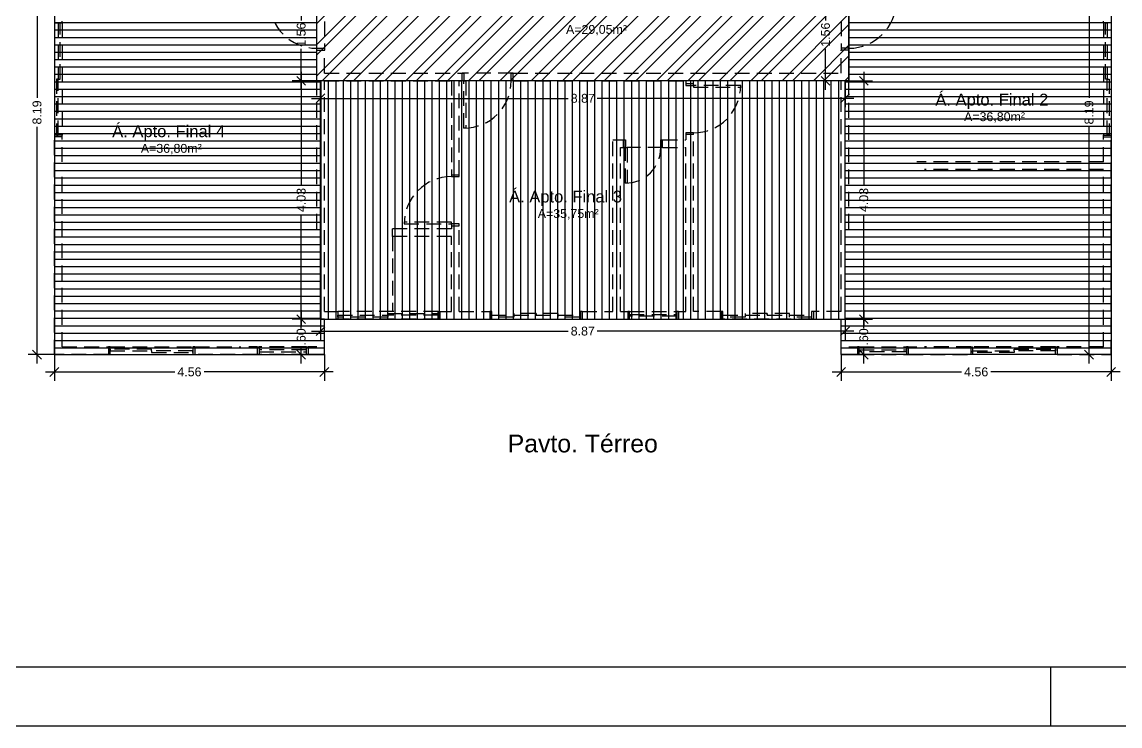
# Model space of a CAD drawing. Extents: x -120 to 1117, y 5 to 675.
# Drawn here: x 18.2 to 36.77, y 5 to 16.9 of the extents above; entities that cross this region are included whole.
import ezdxf
from ezdxf.enums import TextEntityAlignment as Align

# ---------------------------------------------------------------- set-up
doc = ezdxf.new("R2010")
doc.units = 0
doc.header["$MEASUREMENT"] = 0
doc.linetypes.add('HIDDEN', pattern=[0.375, 0.25, -0.125])
doc.layers.get('0').update_dxf_attribs({"linetype": 'CONTINUOUS'})
doc.layers.get('DEFPOINTS').update_dxf_attribs({"linetype": 'CONTINUOUS'})
for name, color, linetype in [('carimbo', 4, 'CONTINUOUS'), ('cota', 1, 'CONTINUOUS'), ('LINVISTA', 4, 'CONTINUOUS'), ('parede', 2, 'CONTINUOUS'), ('projecao', 4, 'HIDDEN'), ('texto', 7, 'CONTINUOUS')]:
    doc.layers.add(name, color=color, linetype=linetype)
doc.styles.get("Standard").update_dxf_attribs({"font": 'arial.ttf'})
doc.dimstyles.new('cotass', dxfattribs={"dimtxt": 0.15, "dimasz": 0.15, "dimexe": 0.15, "dimexo": 0, "dimgap": 0.05, "dimtad": 0, "dimzin": 4, "dimdsep": 46, "dimtxsty": 'Standard', "dimblk": 'OBLIQUE', "dimcen": 0, "dimdle": 0.15, "dimclrd": 256, "dimclrt": 4, "dimadec": 0, "dimazin": 1, "dimtfac": 1, "dimtix": 1, "dimtofl": 0, "dimtmove": 0, "dimatfit": 3, "dimldrblk": 'OPEN30', "dimfxl": 0, "dimtolj": 1, "dimtzin": 0, "dimlwd": -1, "dimarcsym": 0})

# ---------------------------------------------------------------- blocks, each defined once
blk = doc.blocks.new('A1')
blk.add_line((306, 10), (306, 0))
blk.add_lwpolyline([(841, 0), (0, 0), (0, 594), (841, 594)], close=True)
at = {"color": 2}
blk.add_lwpolyline([(831, 10), (831, 584), (30, 584), (30, 10), (831, 10)], dxfattribs=at)
blk = doc.blocks.new('_Oblique')
at = {"color": 0, "linetype": 'ByBlock', "lineweight": -2}
blk.add_line((-0.5, -0.5), (0.5, 0.5), dxfattribs=at)
blk = doc.blocks.new('*D1019')
at = {"layer": 'cota', "transparency": 16777216}
for p, q in [((36.251, 19.619), (36.251, 15.619)), ((36.251, 11.129), (36.251, 15.129))]:
    blk.add_line(p, q, dxfattribs=at)
at = {"layer": 'cota', "color": 0, "lineweight": -2, "transparency": 16777216}
for p, q in [((36.624, 19.469), (36.101, 19.469)), ((36.624, 11.279), (36.101, 11.279))]:
    blk.add_line(p, q, dxfattribs=at)
at = {"layer": 'DEFPOINTS', "color": 0, "transparency": 16777216}
for p in [(36.624, 19.469), (36.251, 11.279), (36.624, 11.279)]:
    blk.add_point(p, dxfattribs=at)
at = {"layer": 'cota', "transparency": 16777216, "xscale": 0.15, "yscale": 0.15, "zscale": 0.15}
for p, rotation in [((36.251, 19.469), 90), ((36.251, 11.279), 270)]:
    blk.add_blockref('_Oblique', p, dxfattribs=dict(at, rotation=rotation))
at = {"layer": 'cota', "color": 4, "transparency": 16777216, "insert": (36.251, 15.374), "char_height": 0.15, "attachment_point": 5, "rotation": 90}
blk.add_mtext('\\A1;8.19', dxfattribs=at)
blk = doc.blocks.new('_Open30')
at = {"color": 0, "linetype": 'ByBlock', "lineweight": -2}
for p, q in [((-1, 0.27), (0, 0)), ((0, 0), (-1, -0.27)), ((0, 0), (-1, 0))]:
    blk.add_line(p, q, dxfattribs=at)
blk = doc.blocks.new('*D1020')
at = {"layer": 'cota', "color": 0, "lineweight": -2, "transparency": 16777216}
for p, q in [((32.059, 11.279), (32.059, 10.837)), ((36.624, 11.279), (36.624, 10.837))]:
    blk.add_line(p, q, dxfattribs=at)
at = {"layer": 'cota', "transparency": 16777216}
for p, q in [((31.909, 10.987), (34.094, 10.987)), ((36.774, 10.987), (34.59, 10.987))]:
    blk.add_line(p, q, dxfattribs=at)
at = {"layer": 'DEFPOINTS', "color": 0, "transparency": 16777216}
for p in [(32.059, 11.279), (36.624, 11.279), (36.624, 10.987)]:
    blk.add_point(p, dxfattribs=at)
at = {"layer": 'cota', "transparency": 16777216, "xscale": 0.15, "yscale": 0.15, "zscale": 0.15, "rotation": 180}
blk.add_blockref('_Oblique', (32.059, 10.987), dxfattribs=at)
at = {"layer": 'cota', "transparency": 16777216, "xscale": 0.15, "yscale": 0.15, "zscale": 0.15}
blk.add_blockref('_Oblique', (36.624, 10.987), dxfattribs=at)
at = {"layer": 'cota', "color": 4, "transparency": 16777216, "insert": (34.342, 10.987), "char_height": 0.15, "attachment_point": 5}
blk.add_mtext('\\A1;4.56', dxfattribs=at)
blk = doc.blocks.new('*D1021')
at = {"layer": 'cota', "transparency": 16777216}
for p, q in [((32.441, 12.029), (32.441, 11.76)), ((32.441, 11.129), (32.441, 11.398))]:
    blk.add_line(p, q, dxfattribs=at)
at = {"layer": 'cota', "color": 0, "lineweight": -2, "transparency": 16777216}
for p, q in [((32.059, 11.879), (32.591, 11.879)), ((32.059, 11.279), (32.591, 11.279))]:
    blk.add_line(p, q, dxfattribs=at)
at = {"layer": 'DEFPOINTS', "color": 0, "transparency": 16777216}
for p in [(32.059, 11.879), (32.441, 11.879), (32.059, 11.279)]:
    blk.add_point(p, dxfattribs=at)
at = {"layer": 'cota', "transparency": 16777216, "xscale": 0.15, "yscale": 0.15, "zscale": 0.15}
for p, rotation in [((32.441, 11.879), 90), ((32.441, 11.279), 270)]:
    blk.add_blockref('_Oblique', p, dxfattribs=dict(at, rotation=rotation))
at = {"layer": 'cota', "color": 4, "transparency": 16777216, "insert": (32.441, 11.579), "char_height": 0.15, "attachment_point": 5, "rotation": 90}
blk.add_mtext('\\A1;.60', dxfattribs=at)
blk = doc.blocks.new('*D1022')
at = {"layer": 'cota', "transparency": 16777216}
for p, q in [((32.441, 16.059), (32.441, 14.142)), ((32.441, 11.729), (32.441, 13.646))]:
    blk.add_line(p, q, dxfattribs=at)
at = {"layer": 'cota', "color": 0, "lineweight": -2, "transparency": 16777216}
for p, q in [((32.124, 15.909), (32.591, 15.909)), ((32.124, 11.879), (32.591, 11.879))]:
    blk.add_line(p, q, dxfattribs=at)
at = {"layer": 'DEFPOINTS', "color": 0, "transparency": 16777216}
for p in [(32.124, 15.909), (32.441, 15.909), (32.124, 11.879)]:
    blk.add_point(p, dxfattribs=at)
at = {"layer": 'cota', "transparency": 16777216, "xscale": 0.15, "yscale": 0.15, "zscale": 0.15}
for p, rotation in [((32.441, 15.909), 90), ((32.441, 11.879), 270)]:
    blk.add_blockref('_Oblique', p, dxfattribs=dict(at, rotation=rotation))
at = {"layer": 'cota', "color": 4, "transparency": 16777216, "insert": (32.441, 13.894), "char_height": 0.15, "attachment_point": 5, "rotation": 90}
blk.add_mtext('\\A1;4.03', dxfattribs=at)
blk = doc.blocks.new('*D1023')
at = {"layer": 'cota', "color": 0, "lineweight": -2, "transparency": 16777216}
for p, q in [((23.254, 11.879), (23.254, 11.527)), ((32.124, 11.879), (32.124, 11.527))]:
    blk.add_line(p, q, dxfattribs=at)
at = {"layer": 'cota', "transparency": 16777216}
for p, q in [((23.104, 11.677), (27.444, 11.677)), ((32.274, 11.677), (27.934, 11.677))]:
    blk.add_line(p, q, dxfattribs=at)
at = {"layer": 'DEFPOINTS', "color": 0, "transparency": 16777216}
for p in [(23.254, 11.879), (32.124, 11.879), (23.254, 11.677)]:
    blk.add_point(p, dxfattribs=at)
at = {"layer": 'cota', "transparency": 16777216, "xscale": 0.15, "yscale": 0.15, "zscale": 0.15, "rotation": 180}
blk.add_blockref('_Oblique', (23.254, 11.677), dxfattribs=at)
at = {"layer": 'cota', "transparency": 16777216, "xscale": 0.15, "yscale": 0.15, "zscale": 0.15}
blk.add_blockref('_Oblique', (32.124, 11.677), dxfattribs=at)
at = {"layer": 'cota', "color": 4, "transparency": 16777216, "insert": (27.689, 11.677), "char_height": 0.15, "attachment_point": 5}
blk.add_mtext('\\A1;8.87', dxfattribs=at)
blk = doc.blocks.new('*D1024')
at = {"layer": 'cota', "transparency": 16777216}
for p, q in [((22.927, 12.029), (22.927, 11.76)), ((22.927, 11.129), (22.927, 11.398))]:
    blk.add_line(p, q, dxfattribs=at)
at = {"layer": 'cota', "color": 0, "lineweight": -2, "transparency": 16777216}
for p, q in [((23.319, 11.879), (22.777, 11.879)), ((23.319, 11.279), (22.777, 11.279))]:
    blk.add_line(p, q, dxfattribs=at)
at = {"layer": 'DEFPOINTS', "color": 0, "transparency": 16777216}
for p in [(22.927, 11.879), (23.319, 11.879), (23.319, 11.279)]:
    blk.add_point(p, dxfattribs=at)
at = {"layer": 'cota', "transparency": 16777216, "xscale": 0.15, "yscale": 0.15, "zscale": 0.15}
for p, rotation in [((22.927, 11.879), 90), ((22.927, 11.279), 270)]:
    blk.add_blockref('_Oblique', p, dxfattribs=dict(at, rotation=rotation))
at = {"layer": 'cota', "color": 4, "transparency": 16777216, "insert": (22.927, 11.579), "char_height": 0.15, "attachment_point": 5, "rotation": 90}
blk.add_mtext('\\A1;.60', dxfattribs=at)
blk = doc.blocks.new('*D1025')
at = {"layer": 'cota', "transparency": 16777216}
for p, q in [((22.927, 16.059), (22.927, 14.142)), ((22.927, 11.729), (22.927, 13.646))]:
    blk.add_line(p, q, dxfattribs=at)
at = {"layer": 'cota', "color": 0, "lineweight": -2, "transparency": 16777216}
for p, q in [((23.254, 15.909), (22.777, 15.909)), ((23.254, 11.879), (22.777, 11.879))]:
    blk.add_line(p, q, dxfattribs=at)
at = {"layer": 'DEFPOINTS', "color": 0, "transparency": 16777216}
for p in [(22.927, 15.909), (23.254, 15.909), (23.254, 11.879)]:
    blk.add_point(p, dxfattribs=at)
at = {"layer": 'cota', "transparency": 16777216, "xscale": 0.15, "yscale": 0.15, "zscale": 0.15}
for p, rotation in [((22.927, 15.909), 90), ((22.927, 11.879), 270)]:
    blk.add_blockref('_Oblique', p, dxfattribs=dict(at, rotation=rotation))
at = {"layer": 'cota', "color": 4, "transparency": 16777216, "insert": (22.927, 13.894), "char_height": 0.15, "attachment_point": 5, "rotation": 90}
blk.add_mtext('\\A1;4.03', dxfattribs=at)
blk = doc.blocks.new('*D1026')
at = {"layer": 'cota', "color": 0, "lineweight": -2, "transparency": 16777216}
for p, q in [((18.754, 11.279), (18.754, 10.837)), ((23.319, 11.279), (23.319, 10.837))]:
    blk.add_line(p, q, dxfattribs=at)
at = {"layer": 'cota', "transparency": 16777216}
for p, q in [((18.604, 10.987), (20.789, 10.987)), ((23.469, 10.987), (21.285, 10.987))]:
    blk.add_line(p, q, dxfattribs=at)
at = {"layer": 'DEFPOINTS', "color": 0, "transparency": 16777216}
for p in [(18.754, 11.279), (23.319, 11.279), (23.319, 10.987)]:
    blk.add_point(p, dxfattribs=at)
at = {"layer": 'cota', "transparency": 16777216, "xscale": 0.15, "yscale": 0.15, "zscale": 0.15, "rotation": 180}
blk.add_blockref('_Oblique', (18.754, 10.987), dxfattribs=at)
at = {"layer": 'cota', "transparency": 16777216, "xscale": 0.15, "yscale": 0.15, "zscale": 0.15}
blk.add_blockref('_Oblique', (23.319, 10.987), dxfattribs=at)
at = {"layer": 'cota', "color": 4, "transparency": 16777216, "insert": (21.037, 10.987), "char_height": 0.15, "attachment_point": 5}
blk.add_mtext('\\A1;4.56', dxfattribs=at)
blk = doc.blocks.new('*D1027')
at = {"layer": 'cota', "transparency": 16777216}
for p, q in [((18.46, 19.619), (18.46, 15.619)), ((18.46, 11.129), (18.46, 15.129))]:
    blk.add_line(p, q, dxfattribs=at)
at = {"layer": 'cota', "color": 0, "lineweight": -2, "transparency": 16777216}
for p, q in [((18.754, 19.469), (18.31, 19.469)), ((18.754, 11.279), (18.31, 11.279))]:
    blk.add_line(p, q, dxfattribs=at)
at = {"layer": 'DEFPOINTS', "color": 0, "transparency": 16777216}
for p in [(18.46, 19.469), (18.754, 19.469), (18.754, 11.279)]:
    blk.add_point(p, dxfattribs=at)
at = {"layer": 'cota', "transparency": 16777216, "xscale": 0.15, "yscale": 0.15, "zscale": 0.15}
for p, rotation in [((18.46, 19.469), 90), ((18.46, 11.279), 270)]:
    blk.add_blockref('_Oblique', p, dxfattribs=dict(at, rotation=rotation))
at = {"layer": 'cota', "color": 4, "transparency": 16777216, "insert": (18.46, 15.374), "char_height": 0.15, "attachment_point": 5, "rotation": 90}
blk.add_mtext('\\A1;8.19', dxfattribs=at)
blk = doc.blocks.new('*D1028')
at = {"layer": 'cota', "color": 0, "lineweight": -2, "transparency": 16777216}
for p, q in [((23.254, 15.909), (23.254, 15.462)), ((32.124, 15.909), (32.124, 15.462))]:
    blk.add_line(p, q, dxfattribs=at)
at = {"layer": 'cota', "transparency": 16777216}
for p, q in [((23.104, 15.612), (27.444, 15.612)), ((32.274, 15.612), (27.934, 15.612))]:
    blk.add_line(p, q, dxfattribs=at)
at = {"layer": 'DEFPOINTS', "color": 0, "transparency": 16777216}
for p in [(23.254, 15.909), (32.124, 15.909), (23.254, 15.612)]:
    blk.add_point(p, dxfattribs=at)
at = {"layer": 'cota', "transparency": 16777216, "xscale": 0.15, "yscale": 0.15, "zscale": 0.15, "rotation": 180}
blk.add_blockref('_Oblique', (23.254, 15.612), dxfattribs=at)
at = {"layer": 'cota', "transparency": 16777216, "xscale": 0.15, "yscale": 0.15, "zscale": 0.15}
blk.add_blockref('_Oblique', (32.124, 15.612), dxfattribs=at)
at = {"layer": 'cota', "color": 4, "transparency": 16777216, "insert": (27.689, 15.612), "char_height": 0.15, "attachment_point": 5}
blk.add_mtext('\\A1;8.87', dxfattribs=at)
blk = doc.blocks.new('*D1029')
at = {"layer": 'cota', "color": 0, "lineweight": -2, "transparency": 16777216}
for p, q in [((32.189, 17.469), (31.644, 17.469)), ((32.189, 15.909), (31.644, 15.909))]:
    blk.add_line(p, q, dxfattribs=at)
at = {"layer": 'cota', "transparency": 16777216}
for p, q in [((31.794, 17.619), (31.794, 16.926)), ((31.794, 15.759), (31.794, 16.451))]:
    blk.add_line(p, q, dxfattribs=at)
at = {"layer": 'DEFPOINTS', "color": 0, "transparency": 16777216}
for p in [(31.794, 17.469), (32.189, 17.469), (32.189, 15.909)]:
    blk.add_point(p, dxfattribs=at)
at = {"layer": 'cota', "transparency": 16777216, "xscale": 0.15, "yscale": 0.15, "zscale": 0.15}
for p, rotation in [((31.794, 17.469), 90), ((31.794, 15.909), 270)]:
    blk.add_blockref('_Oblique', p, dxfattribs=dict(at, rotation=rotation))
at = {"layer": 'cota', "color": 4, "transparency": 16777216, "insert": (31.794, 16.689), "char_height": 0.15, "attachment_point": 5, "rotation": 90}
blk.add_mtext('\\A1;1.56', dxfattribs=at)
blk = doc.blocks.new('*D1033')
at = {"layer": 'cota', "color": 0, "lineweight": -2, "transparency": 16777216}
for p, q in [((23.189, 17.469), (22.777, 17.469)), ((23.189, 15.909), (22.777, 15.909))]:
    blk.add_line(p, q, dxfattribs=at)
at = {"layer": 'cota', "transparency": 16777216}
for p, q in [((22.927, 17.619), (22.927, 16.926)), ((22.927, 15.759), (22.927, 16.451))]:
    blk.add_line(p, q, dxfattribs=at)
at = {"layer": 'DEFPOINTS', "color": 0, "transparency": 16777216}
for p in [(23.189, 17.469), (22.927, 15.909), (23.189, 15.909)]:
    blk.add_point(p, dxfattribs=at)
at = {"layer": 'cota', "transparency": 16777216, "xscale": 0.15, "yscale": 0.15, "zscale": 0.15}
for p, rotation in [((22.927, 17.469), 90), ((22.927, 15.909), 270)]:
    blk.add_blockref('_Oblique', p, dxfattribs=dict(at, rotation=rotation))
at = {"layer": 'cota', "color": 4, "transparency": 16777216, "insert": (22.927, 16.689), "char_height": 0.15, "attachment_point": 5, "rotation": 90}
blk.add_mtext('\\A1;1.56', dxfattribs=at)

msp = doc.modelspace()

# ---------------------------------------------------------------- hatches: boundary and pattern name
at = {"layer": 'LINVISTA'}
h = msp.add_hatch(dxfattribs=at)
h.set_pattern_fill('ANSI32', color=253, style=0)
h.set_pattern_definition([(45, (-1e-13, 64.4), (-0.265165, 0.265165), []), (45, (0.17678, 64.4), (-0.265165, 0.265165), [])])
h.paths.add_polyline_path([(18.754, 24.229), (24.444, 24.229), (24.444, 24.099), (26.494, 24.099), (26.494, 21.899), (28.884, 21.899), (28.884, 26.359), (18.754, 26.359)])
h.paths.add_polyline_path([(29.384, 17.469), (32.189, 17.469), (32.189, 15.909), (23.189, 15.909), (23.189, 17.469), (25.994, 17.469), (25.994, 21.899), (29.384, 21.899)])
h = msp.add_hatch(dxfattribs=at)
h.set_pattern_fill('ANSI31', color=253, angle=135, style=0)
h.set_pattern_definition([(180, (133.51654, -56.98141), (-3e-17, -0.125), [])])
h.paths.add_polyline_path([(18.754, 11.279), (23.189, 11.279), (23.319, 11.279), (23.319, 11.879), (23.254, 11.879), (23.254, 15.909), (23.189, 15.909), (23.189, 17.469), (23.254, 17.469), (23.254, 19.469), (18.754, 19.469)])
h = msp.add_hatch(dxfattribs=at)
h.set_pattern_fill('ANSI31', color=253, angle=135, style=0)
h.set_pattern_definition([(7e-15, (-78.13797, -56.98141), (3e-17, -0.125), [])])
h.paths.add_polyline_path([(36.624, 11.279), (32.189, 11.279), (32.059, 11.279), (32.059, 11.879), (32.124, 11.879), (32.124, 15.909), (32.189, 15.909), (32.189, 17.469), (32.124, 17.469), (32.124, 19.469), (36.624, 19.469)])
h = msp.add_hatch(dxfattribs=at)
h.set_pattern_fill('ANSI31', color=253, angle=45, style=0)
h.set_pattern_definition([(90, (133.51654, -56.98141), (-0.125, 3e-17), [])])
h.paths.add_polyline_path([(23.254, 11.879), (32.124, 11.879), (32.124, 15.909), (23.254, 15.909)])

# ---------------------------------------------------------------- linework, layer by layer
at = {"layer": 'parede'}
msp.add_lwpolyline([(29.384, 17.469), (32.189, 17.469), (32.189, 15.909), (23.189, 15.909), (23.189, 17.469), (25.994, 17.469), (25.994, 21.899), (29.384, 21.899), (29.384, 17.469)], dxfattribs=at)
for points in [[(18.754, 11.279), (23.189, 11.279), (23.319, 11.279), (23.319, 11.879), (23.254, 11.879), (23.254, 15.909), (23.189, 15.909), (23.189, 17.469), (23.254, 17.469), (23.254, 19.469), (18.754, 19.469)], [(36.624, 11.279), (32.189, 11.279), (32.059, 11.279), (32.059, 11.879), (32.124, 11.879), (32.124, 15.909), (32.189, 15.909), (32.189, 17.469), (32.124, 17.469), (32.124, 19.469), (36.624, 19.469)], [(23.254, 11.879), (32.124, 11.879), (32.124, 15.909), (23.254, 15.909)]]:
    msp.add_lwpolyline(points, close=True, dxfattribs=at)
at = {"layer": 'projecao'}
for p, q in [((23.319, 17.289), (23.319, 16.429)), ((32.059, 17.289), (32.059, 16.429)), ((18.754, 16.889), (18.754, 14.989)), ((18.884, 16.889), (18.884, 14.989)), ((36.494, 16.889), (36.494, 14.989)), ((36.624, 16.889), (36.624, 14.989)), ((23.189, 13.409), (23.189, 16.429)), ((23.189, 16.429), (23.319, 16.429)), ((23.319, 16.039), (23.319, 16.429)), ((32.059, 16.039), (32.059, 16.429)), ((32.189, 16.429), (32.059, 16.429)), ((32.189, 13.409), (32.189, 16.429)), ((23.319, 16.039), (25.649, 16.039)), ((25.649, 15.909), (25.649, 16.039)), ((26.509, 16.039), (25.649, 16.039)), ((26.509, 16.039), (32.059, 16.039)), ((26.509, 15.909), (26.509, 16.039)), ((23.319, 15.909), (25.469, 15.909)), ((23.319, 12.009), (23.319, 15.909)), ((25.469, 15.909), (25.469, 14.319)), ((25.599, 15.909), (25.649, 15.909)), ((25.599, 14.319), (25.599, 15.909)), ((26.509, 15.909), (29.429, 15.909)), ((29.429, 15.909), (29.429, 15.859)), ((29.559, 15.859), (29.429, 15.859)), ((32.059, 15.909), (29.559, 15.909)), ((29.559, 15.859), (29.559, 15.909)), ((32.059, 12.009), (32.059, 15.909)), ((32.059, 12.009), (32.059, 15.909)), ((18.754, 11.279), (18.754, 14.959)), ((18.884, 14.959), (18.754, 14.959)), ((18.884, 14.539), (18.884, 14.959)), ((28.199, 12.009), (28.199, 14.909)), ((28.199, 14.909), (28.379, 14.909)), ((28.379, 14.779), (28.379, 14.909)), ((29.039, 14.909), (29.429, 14.909)), ((29.039, 14.779), (29.039, 14.909)), ((29.429, 14.999), (29.429, 14.909)), ((29.559, 14.999), (29.429, 14.999)), ((29.559, 12.009), (29.559, 14.999)), ((36.494, 14.539), (36.494, 14.959)), ((36.494, 14.959), (36.624, 14.959)), ((36.624, 11.279), (36.624, 14.959)), ((28.329, 12.009), (28.329, 14.779)), ((28.329, 14.779), (28.379, 14.779)), ((29.039, 14.779), (28.439, 14.779)), ((29.039, 14.779), (29.429, 14.779)), ((29.429, 12.009), (29.429, 14.779)), ((36.494, 14.539), (33.339, 14.539)), ((18.884, 11.409), (18.884, 14.409)), ((25.469, 14.319), (25.599, 14.319)), ((36.494, 14.409), (33.469, 14.409)), ((36.494, 11.409), (36.494, 14.409)), ((25.469, 13.409), (24.469, 13.409)), ((24.469, 13.279), (24.469, 13.409)), ((25.469, 13.459), (25.469, 13.409)), ((25.469, 13.459), (25.599, 13.459)), ((25.599, 12.009), (25.599, 13.459)), ((25.469, 13.279), (24.469, 13.279)), ((24.469, 13.279), (24.469, 12.009)), ((25.469, 12.009), (25.469, 13.279)), ((23.319, 12.009), (23.514, 12.009)), ((23.514, 12.009), (23.514, 11.879)), ((25.244, 12.009), (23.544, 12.009)), ((25.274, 12.009), (25.469, 12.009)), ((25.274, 12.009), (25.274, 11.879)), ((25.599, 12.009), (26.119, 12.009)), ((26.119, 12.009), (26.119, 11.879)), ((27.679, 12.009), (28.199, 12.009)), ((27.679, 12.009), (27.679, 11.879)), ((28.329, 12.009), (28.449, 12.009)), ((28.449, 12.009), (28.449, 11.879)), ((28.479, 12.009), (29.279, 12.009)), ((29.309, 12.009), (29.429, 12.009)), ((29.309, 12.009), (29.309, 11.879)), ((30.029, 12.009), (29.559, 12.009)), ((30.029, 12.009), (30.029, 11.879)), ((32.059, 12.009), (31.589, 12.009)), ((31.589, 12.009), (31.589, 11.879)), ((23.319, 11.279), (23.319, 11.879)), ((23.319, 11.879), (23.514, 11.879)), ((25.244, 11.879), (23.544, 11.879)), ((25.274, 11.879), (26.119, 11.879)), ((26.119, 11.879), (27.679, 11.879)), ((27.679, 11.879), (28.449, 11.879)), ((28.479, 11.879), (29.279, 11.879)), ((29.309, 11.879), (30.029, 11.879)), ((31.589, 11.879), (30.029, 11.879)), ((31.589, 11.879), (32.059, 11.879)), ((32.059, 11.279), (32.059, 11.879)), ((32.059, 11.279), (32.059, 11.879)), ((18.884, 11.409), (19.667, 11.409)), ((19.667, 11.409), (19.667, 11.279)), ((19.697, 11.409), (21.097, 11.409)), ((21.127, 11.409), (21.909, 11.409)), ((21.127, 11.409), (21.127, 11.279)), ((22.184, 11.409), (22.039, 11.409)), ((22.184, 11.409), (22.184, 11.279)), ((23.014, 11.409), (22.214, 11.409)), ((23.189, 11.409), (23.044, 11.409)), ((23.044, 11.409), (23.044, 11.279)), ((32.189, 11.409), (32.334, 11.409)), ((32.334, 11.409), (32.334, 11.279)), ((32.364, 11.409), (33.164, 11.409)), ((33.194, 11.409), (33.339, 11.409)), ((33.194, 11.409), (33.194, 11.279)), ((34.252, 11.409), (33.469, 11.409)), ((34.252, 11.409), (34.252, 11.279)), ((35.682, 11.409), (34.282, 11.409)), ((36.494, 11.409), (35.712, 11.409)), ((35.712, 11.409), (35.712, 11.279)), ((19.667, 11.279), (18.754, 11.279)), ((19.697, 11.279), (21.097, 11.279)), ((22.184, 11.279), (21.127, 11.279)), ((23.014, 11.279), (22.214, 11.279)), ((23.319, 11.279), (23.044, 11.279)), ((32.059, 11.279), (32.334, 11.279)), ((32.364, 11.279), (33.164, 11.279)), ((33.194, 11.279), (34.252, 11.279)), ((35.682, 11.279), (34.282, 11.279)), ((35.712, 11.279), (36.624, 11.279))]:
    msp.add_line(p, q, dxfattribs=at)
for points in [[(18.754, 16.919), (18.754, 16.889), (18.884, 16.889), (18.884, 16.919)], [(36.624, 16.919), (36.624, 16.889), (36.494, 16.889), (36.494, 16.919)], [(23.189, 16.429), (23.189, 16.459), (23.319, 16.459), (23.319, 16.429)], [(32.189, 16.429), (32.189, 16.459), (32.059, 16.459), (32.059, 16.429)], [(25.649, 16.039), (25.679, 16.039), (25.679, 15.909), (25.649, 15.909)], [(26.509, 15.909), (26.479, 15.909), (26.479, 16.039), (26.509, 16.039)], [(29.429, 15.859), (29.429, 15.829), (29.559, 15.829), (29.559, 15.859)], [(18.884, 14.959), (18.884, 14.989), (18.754, 14.989), (18.754, 14.959)], [(28.379, 14.909), (28.409, 14.909), (28.409, 14.779), (28.379, 14.779)], [(29.039, 14.779), (29.009, 14.779), (29.009, 14.909), (29.039, 14.909)], [(29.559, 14.999), (29.559, 15.029), (29.429, 15.029), (29.429, 14.999)], [(36.494, 14.959), (36.494, 14.989), (36.624, 14.989), (36.624, 14.959)], [(25.469, 14.319), (25.469, 14.289), (25.599, 14.289), (25.599, 14.319)], [(25.599, 13.459), (25.599, 13.489), (25.469, 13.489), (25.469, 13.459)], [(23.514, 12.009), (23.544, 12.009), (23.544, 11.879), (23.514, 11.879)], [(25.274, 11.879), (25.244, 11.879), (25.244, 12.009), (25.274, 12.009)], [(26.119, 11.879), (26.149, 11.879), (26.149, 12.009), (26.119, 12.009)], [(27.679, 12.009), (27.649, 12.009), (27.649, 11.879), (27.679, 11.879)], [(28.449, 11.879), (28.479, 11.879), (28.479, 12.009), (28.449, 12.009)], [(29.309, 12.009), (29.279, 12.009), (29.279, 11.879), (29.309, 11.879)], [(30.029, 11.879), (30.059, 11.879), (30.059, 12.009), (30.029, 12.009)], [(31.589, 12.009), (31.559, 12.009), (31.559, 11.879), (31.589, 11.879)], [(19.667, 11.279), (19.697, 11.279), (19.697, 11.409), (19.667, 11.409)], [(21.127, 11.409), (21.097, 11.409), (21.097, 11.279), (21.127, 11.279)], [(22.184, 11.409), (22.214, 11.409), (22.214, 11.279), (22.184, 11.279)], [(23.044, 11.279), (23.014, 11.279), (23.014, 11.409), (23.044, 11.409)], [(32.334, 11.279), (32.364, 11.279), (32.364, 11.409), (32.334, 11.409)], [(33.194, 11.409), (33.164, 11.409), (33.164, 11.279), (33.194, 11.279)], [(34.252, 11.409), (34.282, 11.409), (34.282, 11.279), (34.252, 11.279)], [(35.712, 11.279), (35.682, 11.279), (35.682, 11.409), (35.712, 11.409)]]:
    msp.add_lwpolyline(points, dxfattribs=at)
for points in [[(18.819, 16.889), (18.819, 15.939), (18.849, 15.939), (18.849, 16.889), (18.819, 16.889)], [(36.559, 16.889), (36.559, 15.939), (36.529, 15.939), (36.529, 16.889), (36.559, 16.889)], [(18.789, 15.939), (18.789, 14.989), (18.819, 14.989), (18.819, 15.939), (18.789, 15.939)], [(25.679, 15.909), (25.709, 15.909), (25.709, 15.109), (25.679, 15.109), (25.679, 15.909)], [(29.559, 15.829), (29.559, 15.799), (30.359, 15.799), (30.359, 15.829), (29.559, 15.829)], [(36.589, 15.939), (36.589, 14.989), (36.559, 14.989), (36.559, 15.939), (36.589, 15.939)], [(28.409, 14.779), (28.439, 14.779), (28.439, 14.179), (28.409, 14.179), (28.409, 14.779)], [(25.469, 13.489), (25.469, 13.519), (24.669, 13.519), (24.669, 13.489), (25.469, 13.489)], [(24.394, 11.914), (23.544, 11.914), (23.544, 11.944), (24.394, 11.944), (24.394, 11.914)], [(25.244, 11.944), (24.394, 11.944), (24.394, 11.974), (25.244, 11.974), (25.244, 11.944)], [(26.149, 11.944), (26.524, 11.944), (26.524, 11.914), (26.149, 11.914), (26.149, 11.944)], [(26.524, 11.944), (26.899, 11.944), (26.899, 11.974), (26.524, 11.974), (26.524, 11.944)], [(26.899, 11.944), (27.274, 11.944), (27.274, 11.974), (26.899, 11.974), (26.899, 11.944)], [(27.274, 11.944), (27.649, 11.944), (27.649, 11.914), (27.274, 11.914), (27.274, 11.944)], [(28.479, 11.959), (29.279, 11.959), (29.279, 11.929), (28.479, 11.929), (28.479, 11.959)], [(30.059, 11.944), (30.434, 11.944), (30.434, 11.914), (30.059, 11.914), (30.059, 11.944)], [(30.434, 11.944), (30.809, 11.944), (30.809, 11.974), (30.434, 11.974), (30.434, 11.944)], [(30.809, 11.944), (31.184, 11.944), (31.184, 11.974), (30.809, 11.974), (30.809, 11.944)], [(31.184, 11.944), (31.559, 11.944), (31.559, 11.914), (31.184, 11.914), (31.184, 11.944)], [(19.697, 11.344), (20.397, 11.344), (20.397, 11.374), (19.697, 11.374), (19.697, 11.344)], [(20.397, 11.314), (21.097, 11.314), (21.097, 11.344), (20.397, 11.344), (20.397, 11.314)], [(23.014, 11.359), (22.214, 11.359), (22.214, 11.329), (23.014, 11.329), (23.014, 11.359)], [(32.364, 11.359), (33.164, 11.359), (33.164, 11.329), (32.364, 11.329), (32.364, 11.359)], [(34.982, 11.314), (34.282, 11.314), (34.282, 11.344), (34.982, 11.344), (34.982, 11.314)], [(35.682, 11.344), (34.982, 11.344), (34.982, 11.374), (35.682, 11.374), (35.682, 11.344)]]:
    msp.add_lwpolyline(points, close=True, dxfattribs=at)
for centre, radius, start, end in [((23.189, 17.259), 0.8, 180, 270), ((32.189, 17.259), 0.8, 270, 0), ((25.679, 15.909), 0.8, 270, 0), ((29.559, 15.829), 0.8, 270, 0), ((28.409, 14.779), 0.6, 270, 0), ((25.469, 13.489), 0.8, 90, 180)]:
    msp.add_arc(centre, radius, start, end, dxfattribs=at)

# ---------------------------------------------------------------- block references
at = {"layer": 'carimbo', "xscale": 0.1000000000003638, "yscale": 0.1000000000003638, "zscale": 0.1000000000003638}
msp.add_blockref('A1', (5, 5), dxfattribs=at)

# ---------------------------------------------------------------- texts
at = {"layer": 'texto'}
for s, height, p in [('A=29,05m²', 0.15, (27.921, 16.658)), ('Á. Apto. Final 2', 0.2, (34.607, 15.431)), ('A=36,80m²', 0.15, (34.652, 15.182)), ('Á. Apto. Final 4', 0.2, (20.686, 14.896)), ('A=36,80m²', 0.15, (20.73, 14.647)), ('Á. Apto. Final 3', 0.2, (27.398, 13.792)), ('A=35,75m²', 0.15, (27.443, 13.544))]:
    msp.add_text(s, height=height, dxfattribs=at).set_placement(p, align=Align.BOTTOM_CENTER)
at = {"layer": 'texto', "color": 6}
msp.add_text('Pavto. Térreo', height=0.3, dxfattribs=at).set_placement((27.689, 9.537), align=Align.BOTTOM_CENTER)

# ---------------------------------------------------------------- dimensions: what is measured, and where the dimension line sits
at = {"layer": 'cota'}
for base, p1, p2, picture, middle in [((18.46, 19.469), (18.754, 11.279), (18.754, 19.469), '*D1027', (18.46, 15.374)), ((36.251, 11.279), (36.624, 19.469), (36.624, 11.279), '*D1019', (36.251, 15.374)), ((22.927, 15.909), (23.189, 17.469), (23.189, 15.909), '*D1033', (22.927, 16.689)), ((31.794, 17.469), (32.189, 15.909), (32.189, 17.469), '*D1029', (31.794, 16.689)), ((22.927, 15.909), (23.254, 11.879), (23.254, 15.909), '*D1025', (22.927, 13.894)), ((32.441, 15.909), (32.124, 11.879), (32.124, 15.909), '*D1022', (32.441, 13.894)), ((22.927, 11.879), (23.319, 11.279), (23.319, 11.879), '*D1024', (22.927, 11.579)), ((32.441, 11.879), (32.059, 11.279), (32.059, 11.879), '*D1021', (32.441, 11.579))]:
    dim = msp.add_linear_dim(base=base, p1=p1, p2=p2, angle=90, dimstyle='cotass', dxfattribs=at)
    dim.commit()
    dim.dimension.update_dxf_attribs({"geometry": picture, "text_midpoint": middle})
for base, p1, p2, picture, middle in [((23.254, 15.612), (32.124, 15.909), (23.254, 15.909), '*D1028', (27.689, 15.612)), ((23.254, 11.677), (32.124, 11.879), (23.254, 11.879), '*D1023', (27.689, 11.677)), ((23.31926, 10.98747), (18.75427, 11.27869), (23.31926, 11.27869), '*D1026', (21.03677, 10.98747)), ((36.62429, 10.98747), (32.0593, 11.27869), (36.62429, 11.27869), '*D1020', (34.3418, 10.98747))]:
    dim = msp.add_linear_dim(base=base, p1=p1, p2=p2, dimstyle='cotass', dxfattribs=at)
    dim.commit()
    dim.dimension.update_dxf_attribs({"geometry": picture, "text_midpoint": middle})

doc.saveas('drawing.dxf')
